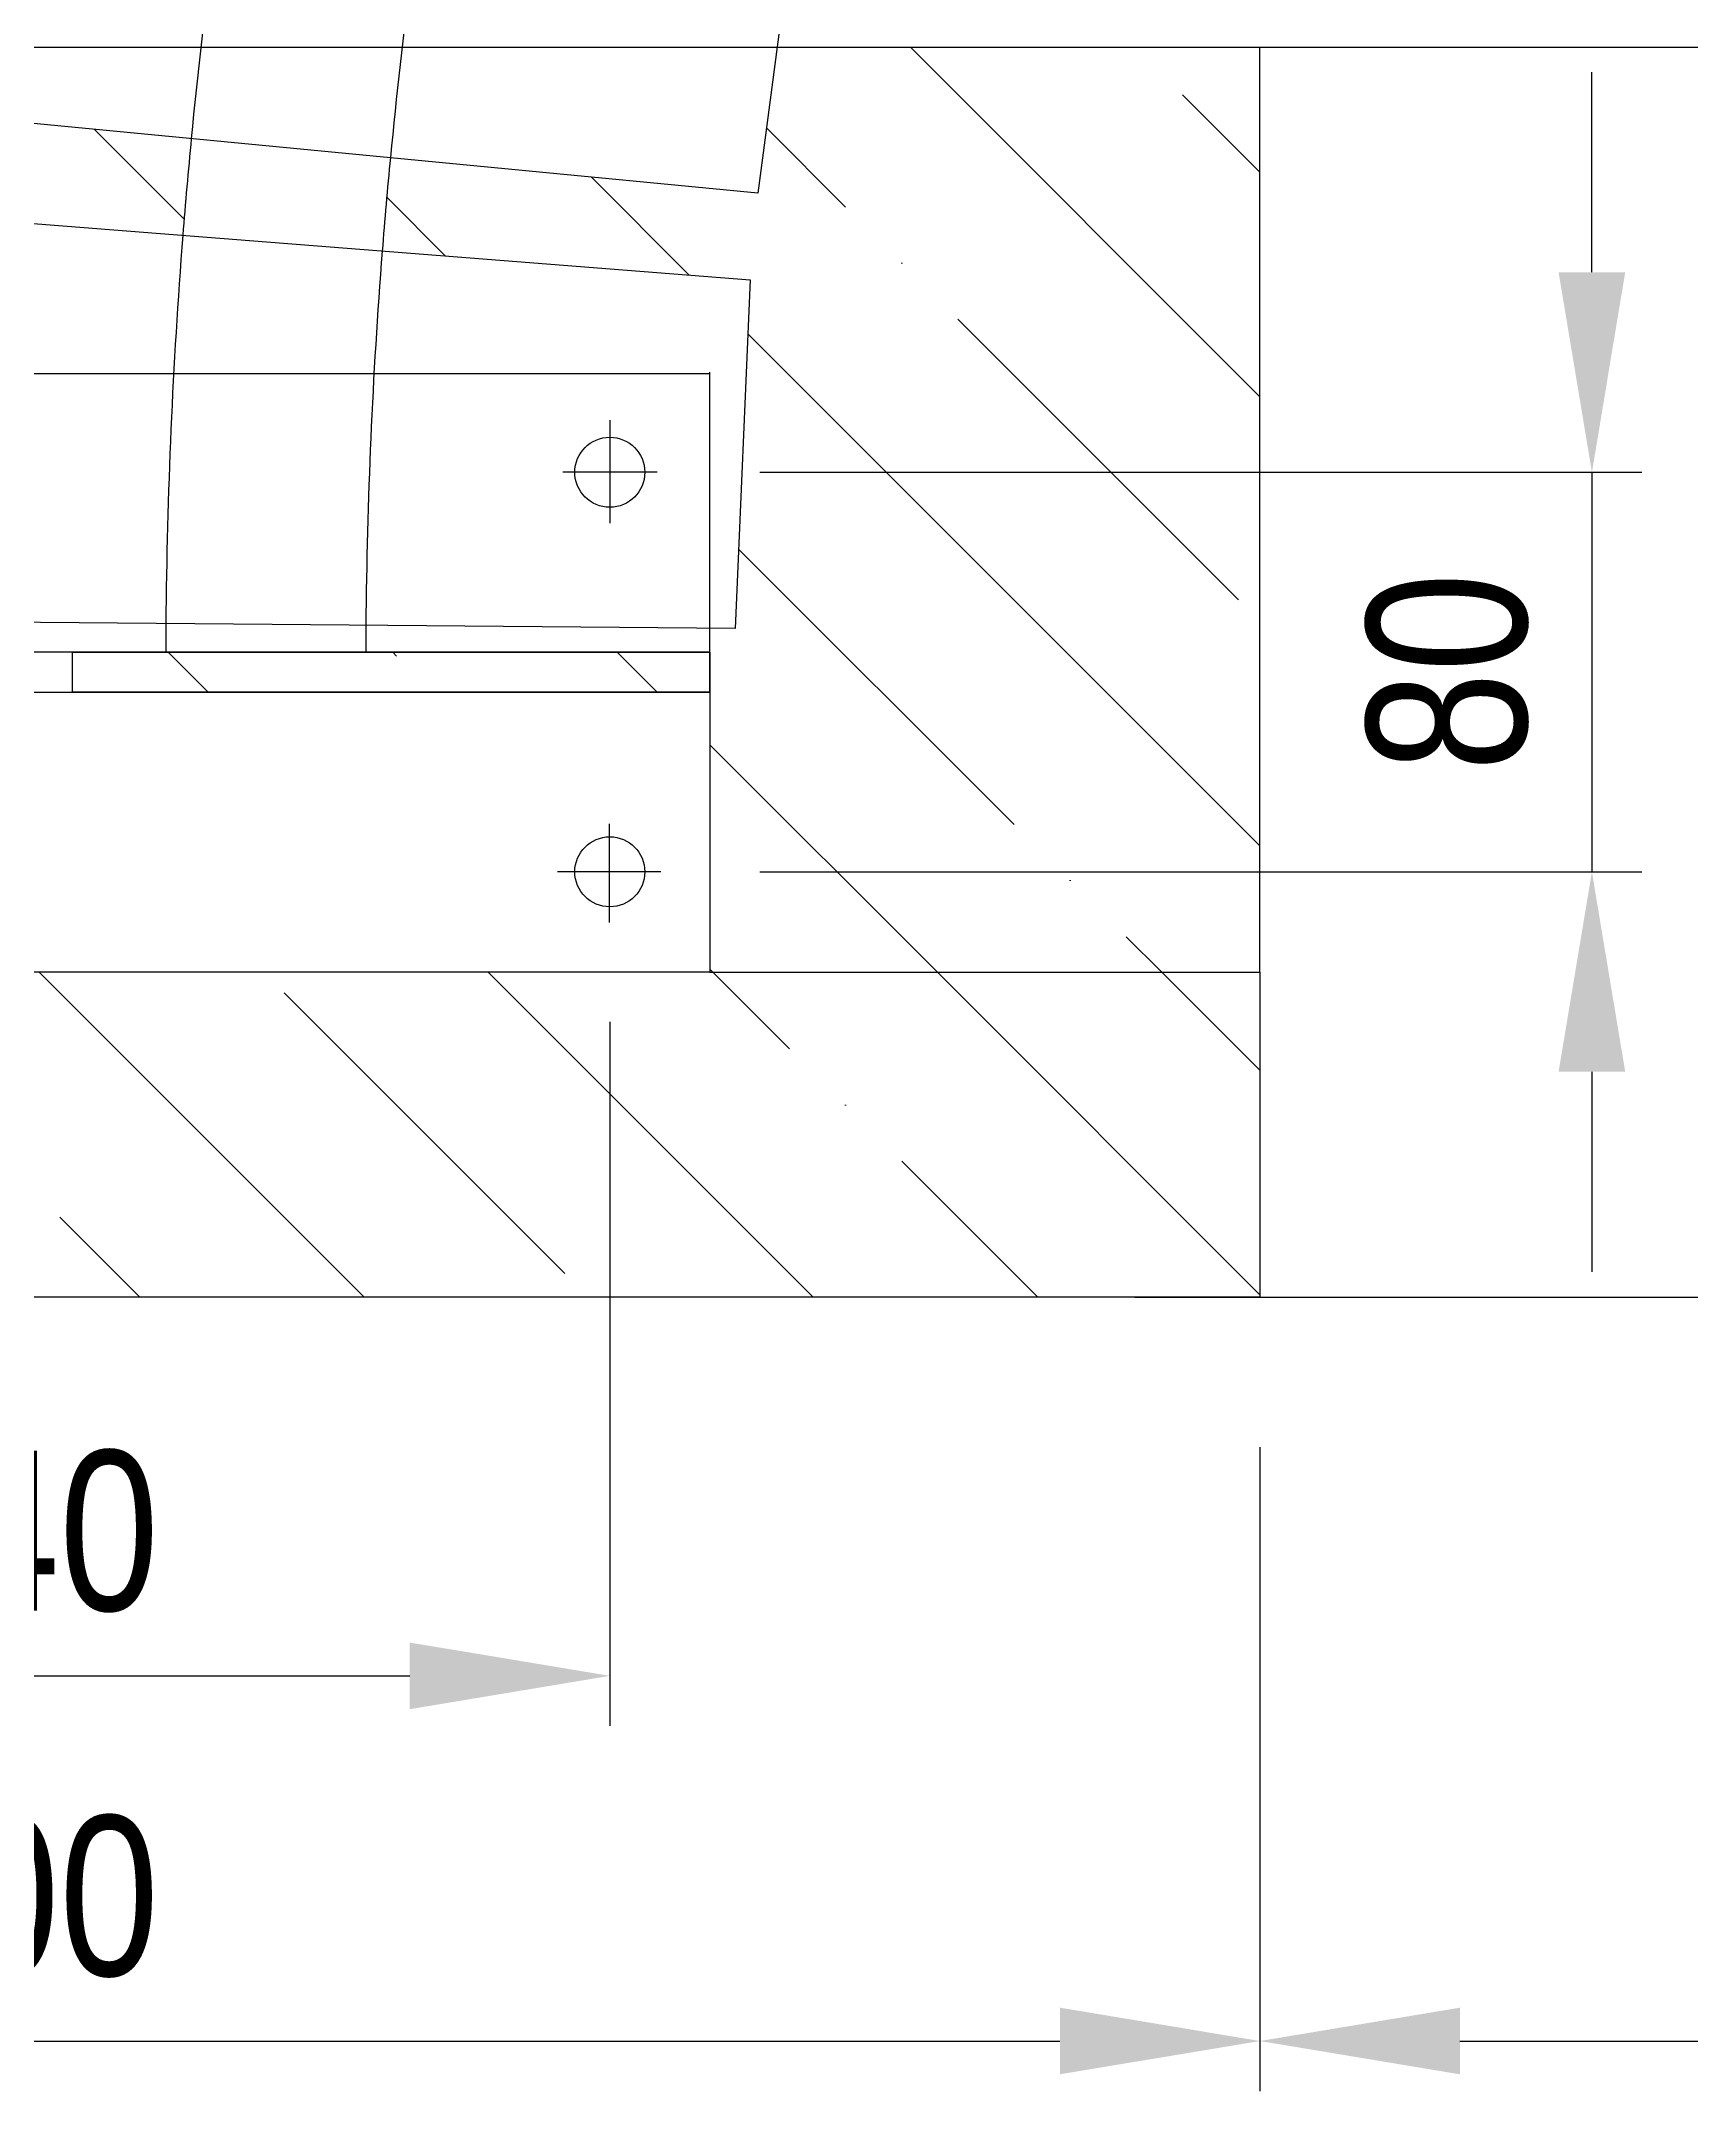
# Model space of a CAD drawing. Header units: millimetres. Extents: x 5064 to 28824, y 3085 to 7285.
# Drawn here: x 7607.1 to 7937, y 4921.6 to 5331.6 of the extents above; entities that cross this region are included whole.
import ezdxf
from ezdxf.lldxf.tags import DXFTag

# ---------------------------------------------------------------- set-up
doc = ezdxf.new("R2010")
doc.units = ezdxf.units.MM
doc.header["$LTSCALE"] = 0.3
doc.layers.add('SRAFY', color=251, linetype='Continuous', lineweight=13)
doc.styles.add('SEACAD_Arial', font='arial.ttf', dxfattribs={"width": 0.8})
tags = doc.linetypes.add('HIDDEN2', pattern=[4.7625, 3.175, -1.5875]).pattern_tags.tags
tags[6:7] = [DXFTag(74, 4), DXFTag(75, 0), DXFTag(340, '0'), DXFTag(46, 0.0), DXFTag(50, 0.0), DXFTag(44, 0.0), DXFTag(45, 0.0)]
tags[4:5] = [DXFTag(74, 4), DXFTag(75, 0), DXFTag(340, '0'), DXFTag(46, 0.0), DXFTag(50, 0.0), DXFTag(44, 0.0), DXFTag(45, 0.0)]
doc.dimstyles.new('ISO-25', dxfattribs={"dimtxt": 1.6, "dimasz": 2, "dimexe": 0.5, "dimexo": 1.5, "dimtad": 1, "dimdec": 0, "dimtxsty": 'SEACAD_Arial', "dimcen": 2, "dimadec": 0, "dimazin": 0, "dimtfac": 1, "dimtdec": 0, "dimtmove": 0, "dimatfit": 3, "dimfxl": 1, "dimarcsym": 0})

# ---------------------------------------------------------------- blocks, each defined once
blk = doc.blocks.new('*D0')
at = {"color": 0, "lineweight": -2, "transparency": 16777216}
for p, q in [((7350.81, 5050.34), (7350.81, 4921.6)), ((7850.81, 5050.34), (7850.81, 4921.6)), ((7390.81, 4931.6), (7810.81, 4931.6))]:
    blk.add_line(p, q, dxfattribs=at)
at = {"color": 0, "transparency": 16777216}
for points in [[(7390.81, 4938.27), (7390.81, 4924.94), (7350.81, 4931.6)], [(7810.81, 4938.27), (7810.81, 4924.94), (7850.81, 4931.6)]]:
    blk.add_solid(points, dxfattribs=at)
at = {"layer": 'Defpoints', "color": 0, "transparency": 16777216}
for p in [(7350.81, 5080.34), (7850.81, 5080.34), (7850.81, 4931.6)]:
    blk.add_point(p, dxfattribs=at)
at = {"color": 0, "transparency": 16777216, "insert": (7600.81, 4960.44), "char_height": 32, "attachment_point": 5, "style": 'SEACAD_Arial'}
blk.add_mtext('500', dxfattribs=at)
blk = doc.blocks.new('*D1')
at = {"color": 0, "lineweight": -2, "transparency": 16777216}
for p, q in [((8745.83, 5175.34), (8745.83, 4921.6)), ((7850.81, 5050.34), (7850.81, 4921.6)), ((7890.81, 4931.6), (8705.83, 4931.6))]:
    blk.add_line(p, q, dxfattribs=at)
at = {"color": 0, "transparency": 16777216}
for points in [[(7890.81, 4938.27), (7890.81, 4924.94), (7850.81, 4931.6)], [(8705.83, 4938.27), (8705.83, 4924.94), (8745.83, 4931.6)]]:
    blk.add_solid(points, dxfattribs=at)
at = {"layer": 'Defpoints', "color": 0, "transparency": 16777216}
for p in [(8745.83, 5205.34), (7850.81, 5080.34), (8745.83, 4931.6)]:
    blk.add_point(p, dxfattribs=at)
at = {"color": 0, "transparency": 16777216, "insert": (8298.32, 4960.44), "char_height": 32, "attachment_point": 5, "style": 'SEACAD_Arial'}
blk.add_mtext('895', dxfattribs=at)
blk = doc.blocks.new('*D4')
at = {"color": 0, "lineweight": -2, "transparency": 16777216}
blk.add_line((8048.25, 5561.9), (7891.56, 5641.98), dxfattribs=at)
at = {"color": 0, "transparency": 16777216}
blk.add_solid([(7894.6, 5647.92), (7888.53, 5636.04), (7855.95, 5660.19)], dxfattribs=at)
at = {"layer": 'Defpoints', "color": 0, "transparency": 16777216}
for p in [(7855.95, 5660.19), (8745.83, 5205.34)]:
    blk.add_point(p, dxfattribs=at)
at = {"color": 0, "transparency": 16777216, "insert": (8005.33, 5616.22), "char_height": 32, "attachment_point": 5, "rotation": 332.9272, "style": 'SEACAD_Arial'}
blk.add_mtext('R1000', dxfattribs=at)
blk = doc.blocks.new('*D45')
at = {"color": 0, "lineweight": -2, "transparency": 16777216}
for p, q in [((7825.81, 5330.34), (8044.8, 5330.34)), ((8034.8, 5290.34), (8034.8, 5120.34)), ((7825.81, 5080.34), (8044.8, 5080.34))]:
    blk.add_line(p, q, dxfattribs=at)
at = {"color": 0, "transparency": 16777216}
for points in [[(8028.13, 5290.34), (8041.46, 5290.34), (8034.8, 5330.34)], [(8028.13, 5120.34), (8041.46, 5120.34), (8034.8, 5080.34)]]:
    blk.add_solid(points, dxfattribs=at)
at = {"layer": 'Defpoints', "color": 0, "transparency": 16777216}
for p in [(7795.81, 5330.34), (7795.81, 5080.34), (8034.8, 5080.34)]:
    blk.add_point(p, dxfattribs=at)
at = {"color": 0, "transparency": 16777216, "insert": (8005.96, 5205.34), "char_height": 32, "attachment_point": 5, "rotation": 90, "style": 'SEACAD_Arial'}
blk.add_mtext('250', dxfattribs=at)
blk = doc.blocks.new('*D46')
at = {"color": 0, "lineweight": -2, "transparency": 16777216}
for p, q in [((7917.21, 5285.34), (7917.21, 5325.34)), ((7750.81, 5245.34), (7927.21, 5245.34)), ((7917.21, 5245.34), (7917.21, 5165.44)), ((7750.81, 5165.44), (7927.21, 5165.44)), ((7917.21, 5125.44), (7917.21, 5085.44))]:
    blk.add_line(p, q, dxfattribs=at)
at = {"color": 0, "transparency": 16777216}
for points in [[(7910.54, 5285.34), (7923.87, 5285.34), (7917.21, 5245.34)], [(7910.54, 5125.44), (7923.87, 5125.44), (7917.21, 5165.44)]]:
    blk.add_solid(points, dxfattribs=at)
at = {"layer": 'Defpoints', "color": 0, "transparency": 16777216}
for p in [(7720.81, 5245.34), (7720.81, 5165.44), (7917.21, 5165.44)]:
    blk.add_point(p, dxfattribs=at)
at = {"color": 0, "transparency": 16777216, "insert": (7888.37, 5205.39), "char_height": 32, "attachment_point": 5, "rotation": 90, "style": 'SEACAD_Arial'}
blk.add_mtext('80', dxfattribs=at)
blk = doc.blocks.new('*D47')
at = {"color": 0, "lineweight": -2, "transparency": 16777216}
for p, q in [((7480.81, 5135.34), (7480.81, 4994.63)), ((7720.81, 5135.44), (7720.81, 4994.63)), ((7520.81, 5004.63), (7680.81, 5004.63))]:
    blk.add_line(p, q, dxfattribs=at)
at = {"color": 0, "transparency": 16777216}
for points in [[(7520.81, 5011.29), (7520.81, 4997.96), (7480.81, 5004.63)], [(7680.81, 5011.29), (7680.81, 4997.96), (7720.81, 5004.63)]]:
    blk.add_solid(points, dxfattribs=at)
at = {"layer": 'Defpoints', "color": 0, "transparency": 16777216}
for p in [(7480.81, 5165.34), (7720.81, 5165.44), (7720.81, 5004.63)]:
    blk.add_point(p, dxfattribs=at)
at = {"color": 0, "transparency": 16777216, "insert": (7600.81, 5033.47), "char_height": 32, "attachment_point": 5, "style": 'SEACAD_Arial'}
blk.add_mtext('240', dxfattribs=at)

msp = doc.modelspace()

# ---------------------------------------------------------------- hatches: boundary and pattern name
at = {"layer": 'SRAFY'}
h = msp.add_hatch(dxfattribs=at)
h.set_pattern_fill('ANSI35', color=256, scale=10, angle=90)
edge = h.paths.add_edge_path()
edge.add_arc((8745.83, 5205.34), 1326.21, 174.59164, 175.5)
edge.add_line((7423.71, 5309.39), (7635.43, 5292.73))
edge.add_arc((8745.83, 5205.34), 1113.84, 174.5, 175.5, ccw=False)
edge.add_line((7637.13, 5312.1), (7447.66, 5330.34))
edge.add_line((7447.66, 5330.34), (7425.53, 5330.34))
h = msp.add_hatch(dxfattribs=at)
h.set_pattern_fill('ANSI35', color=256, scale=10, angle=90)
edge = h.paths.add_edge_path()
edge.add_line((7745.87, 5214.07), (7740.81, 5214.11))
edge.add_line((7740.81, 5214.11), (7740.81, 5145.34))
edge.add_line((7740.81, 5145.34), (7850.81, 5145.34))
edge.add_line((7850.81, 5145.34), (7850.81, 5330.34))
edge.add_line((7850.81, 5330.34), (7754.27, 5330.34))
edge.add_line((7754.27, 5330.34), (7750.44, 5301.19))
edge.add_line((7750.44, 5301.19), (7676.94, 5308.26))
edge.add_arc((8745.83, 5205.34), 1073.84, 174.5, 175.5)
edge.add_line((7675.31, 5289.59), (7748.91, 5283.8))
edge.add_line((7748.91, 5283.8), (7745.87, 5214.07))
h = msp.add_hatch(dxfattribs=at)
h.set_pattern_fill('ANSI35', color=256, scale=10, angle=90)
h.paths.add_polyline_path([(7613.38, 5201.34), (7740.81, 5201.34), (7740.81, 5209.34), (7613.38, 5209.34)])
h = msp.add_hatch(dxfattribs=at)
h.set_pattern_fill('ANSI35', color=256, scale=10, angle=90)
h.paths.add_polyline_path([(7350.81, 5080.34), (7850.81, 5080.34), (7850.81, 5145.34), (7460.81, 5145.34), (7460.81, 5201.34), (7350.81, 5201.34)])

# ---------------------------------------------------------------- linework, layer by layer
for p, q in [((7350.81, 5330.34), (7850.81, 5330.34)), ((7850.81, 5145.34), (7850.81, 5330.34)), ((7460.81, 5265.07), (7740.81, 5265.07)), ((7740.81, 5209.34), (7740.81, 5265.34)), ((7720.81, 5255.78), (7720.81, 5235.19)), ((7730.31, 5245.34), (7711.39, 5245.34)), ((7740.81, 5205.34), (7740.81, 5245.34)), ((7613.38, 5201.39), (7613.38, 5209.47)), ((7740.81, 5201.34), (7740.81, 5145.34)), ((7720.7, 5175.05), (7720.7, 5155.32)), ((7731.04, 5165.44), (7710.36, 5165.44)), ((7740.81, 5145.34), (7460.81, 5145.34)), ((7740.81, 5145.34), (7850.81, 5145.34)), ((7850.81, 5145.34), (7850.81, 5080.34)), ((7850.81, 5080.34), (7350.81, 5080.34))]:
    msp.add_line(p, q)
at = {"ltscale": 3}
for points in [[(7312.43, 5343.36), (7325.54, 5443.01), (7759.54, 5370.39), (7750.44, 5301.19), (7312.43, 5343.36)], [(7305.85, 5217.91), (7310.23, 5318.32), (7748.91, 5283.8), (7745.87, 5214.07), (7305.85, 5217.91)]]:
    msp.add_lwpolyline(points, dxfattribs=at)
for points in [[(7310.81, 5201.34), (7740.81, 5201.34), (7740.81, 5209.34), (7310.81, 5209.34)], [(7613.38, 5209.34), (7740.81, 5209.34), (7740.81, 5201.34), (7613.38, 5201.34)]]:
    msp.add_lwpolyline(points, close=True)
for centre in [(7720.81, 5245.34), (7720.81, 5165.44)]:
    msp.add_circle(centre, 7)
at = {"linetype": 'HIDDEN2'}
for radius, start, end in [(1113.84, 170.5, 174.5), (1073.84, 170.5, 174.5), (1113.84, 175.5, 179.5), (1073.84, 175.5, 179.5)]:
    msp.add_arc((8745.83, 5205.34), radius, start, end, dxfattribs=at)
at = {"ltscale": 3}
for radius, start, end in [(1113.84, 174.5, 175.5), (1073.84, 174.5, 175.5), (1113.84, 179.5, 179.79424), (1073.84, 179.5, 179.78657)]:
    msp.add_arc((8745.83, 5205.34), radius, start, end, dxfattribs=at)

# ---------------------------------------------------------------- dimensions: what is measured, and where the dimension line sits
dim = msp.add_radius_dim(center=(8745.83, 5205.34), mpoint=(7855.95, 5660.19), dimstyle='ISO-25', override={"dimlfac": 1, "dimrnd": 10})
dim.commit()
dim.dimension.update_dxf_attribs({"geometry": '*D4', "text_midpoint": (7992.21, 5590.54), "dimtype": 132})
for base, p1, p2, picture, middle in [((8034.8, 5080.34), (7795.81, 5330.34), (7795.81, 5080.34), '*D45', (8005.96, 5205.34)), ((7917.21, 5165.44), (7720.81, 5245.34), (7720.81, 5165.44), '*D46', (7888.37, 5205.39))]:
    dim = msp.add_linear_dim(base=base, p1=p1, p2=p2, angle=90, dimstyle='ISO-25')
    dim.commit()
    dim.dimension.update_dxf_attribs({"geometry": picture, "text_midpoint": middle})
for base, p1, p2, picture, middle in [((8745.83, 4931.6), (7850.81, 5080.34), (8745.83, 5205.34), '*D1', (8298.32, 4960.44)), ((7720.81, 5004.63), (7480.81, 5165.34), (7720.81, 5165.44), '*D47', (7600.81, 5033.47)), ((7850.81, 4931.6), (7350.81, 5080.34), (7850.81, 5080.34), '*D0', (7600.81, 4960.44))]:
    dim = msp.add_linear_dim(base=base, p1=p1, p2=p2, dimstyle='ISO-25')
    dim.commit()
    dim.dimension.update_dxf_attribs({"geometry": picture, "text_midpoint": middle})

doc.saveas('drawing.dxf')
